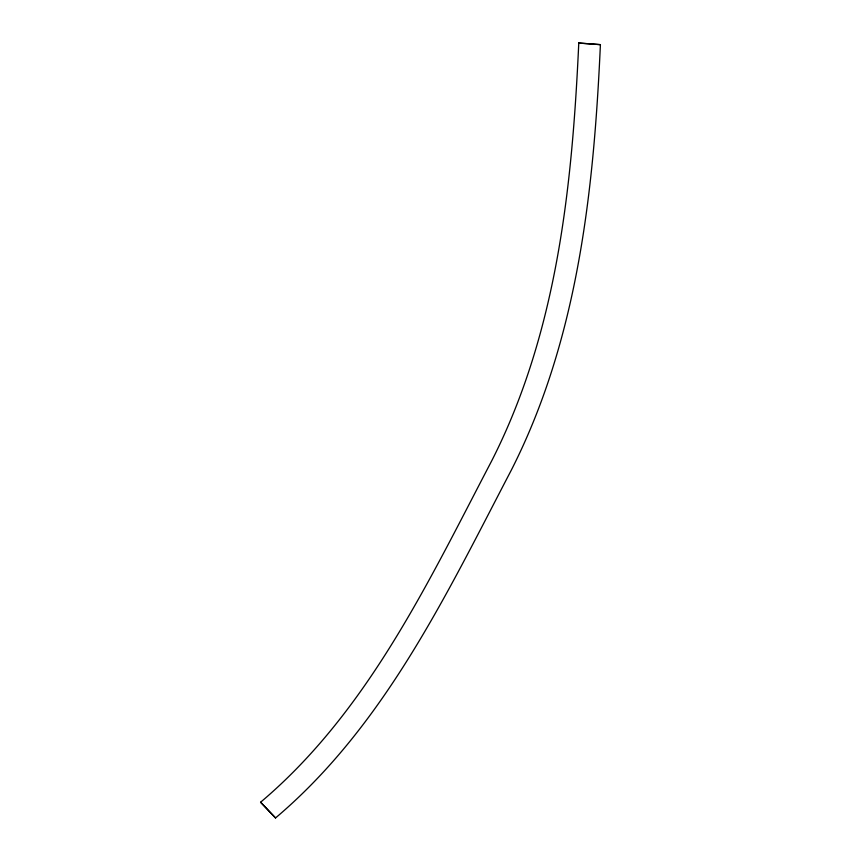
<?xml version="1.0" encoding="UTF-8"?>
<svg xmlns="http://www.w3.org/2000/svg" width="861" height="861" viewBox="0 0 861 861"><rect width="100%" height="100%" fill="white"/><g stroke="black" fill="none" stroke-linecap="round" stroke-linejoin="round"><path stroke-width="1.29" d="M578.775 43.05C572.199 185.653 557.411 331.668 491.706 460.85C428.046 582.456 367.55 711.875 260.592 802.226L275.542 817.95C384.469 725.823 446.504 594.208 511.273 470.214C578.162 338.61 593.799 189.947 600.408 44.643L578.775 43.05L600.408 44.643M260.592 802.226L275.542 817.95"/></g></svg>
